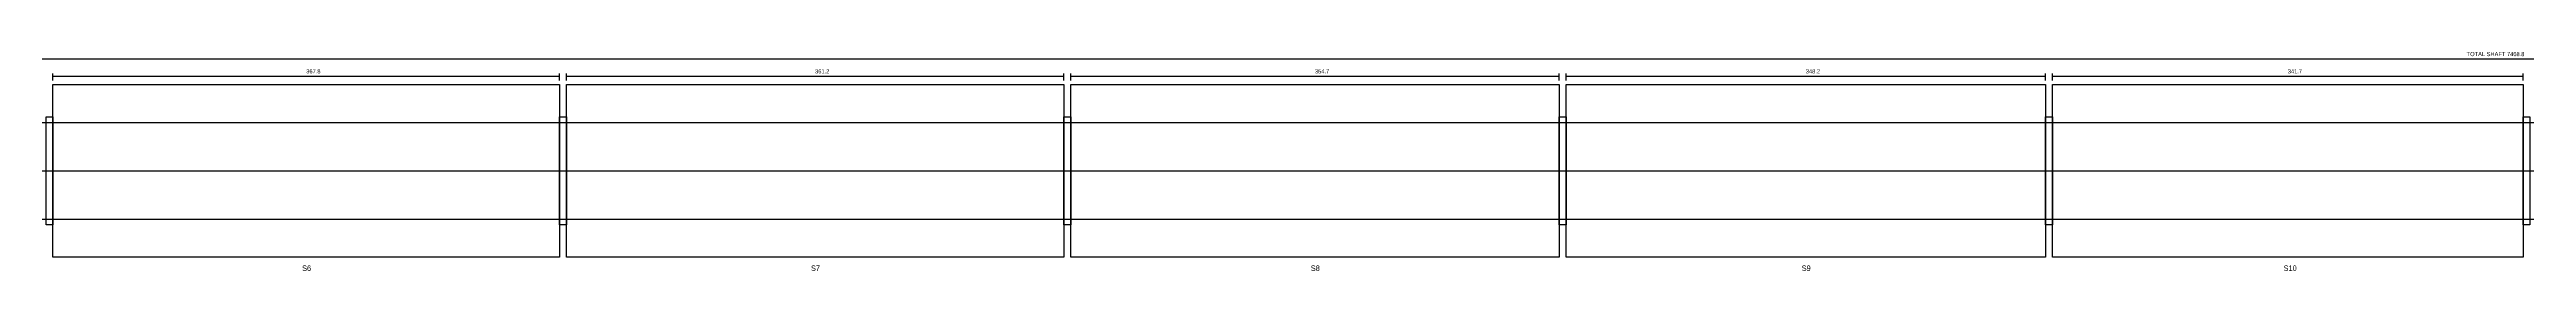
# Model space of a CAD drawing. Header units: metres. Extents: x -20 to 7516, y -89 to 86.
# Drawn here: x 1979 to 3778, y -73 to 86 of the extents above; entities that cross this region are included whole.
import ezdxf

# ---------------------------------------------------------------- set-up
doc = ezdxf.new("R2010")
doc.units = ezdxf.units.M
for name, color, linetype in [('CENTRE', 1, 'Continuous'), ('DIMENSION', 2, 'Continuous'), ('HATCH', 8, 'Continuous'), ('OUTLINE', 7, 'Continuous'), ('TITLE', 4, 'Continuous')]:
    doc.layers.add(name, color=color, linetype=linetype)

msp = doc.modelspace()

# ---------------------------------------------------------------- linework, layer by layer
at = {"layer": 'CENTRE'}
msp.add_line((-20, 0), (7488.8, 0), dxfattribs=at)
at = {"layer": 'DIMENSION', "color": 2}
for p, q in [((0, 81), (7468.8, 81)), ((1981.7, 65.5), (1981.7, 70.5)), ((1981.7, 68.5), (2349.5, 68.5)), ((2349.5, 65.5), (2349.5, 70.5)), ((2354.5, 65.5), (2354.5, 70.5)), ((2354.5, 68.5), (2715.7, 68.5)), ((2715.7, 65.5), (2715.7, 70.5)), ((2720.7, 65.5), (2720.7, 70.5)), ((2720.7, 68.5), (3075.4, 68.5)), ((3075.4, 65.5), (3075.4, 70.5)), ((3080.4, 65.5), (3080.4, 70.5)), ((3080.4, 68.5), (3428.6, 68.5)), ((3428.6, 65.5), (3428.6, 70.5)), ((3433.6, 65.5), (3433.6, 70.5)), ((3433.6, 68.5), (3775.3, 68.5)), ((3775.3, 65.5), (3775.3, 70.5))]:
    msp.add_line(p, q, dxfattribs=at)
at = {"layer": 'HATCH'}
for points in [[(1976.7, 39), (1981.7, 39), (1981.7, -39), (1976.7, -39)], [(2349.5, 39), (2354.5, 39), (2354.5, -39), (2349.5, -39)], [(2715.7, 39), (2720.7, 39), (2720.7, -39), (2715.7, -39)], [(3075.4, 39), (3080.4, 39), (3080.4, -39), (3075.4, -39)], [(3428.6, 39), (3433.6, 39), (3433.6, -39), (3428.6, -39)], [(3775.3, 39), (3780.3, 39), (3780.3, -39), (3775.3, -39)]]:
    msp.add_lwpolyline(points, close=True, dxfattribs=at)
at = {"layer": 'OUTLINE'}
for p, q in [((0, 35), (7468.8, 35)), ((0, -35), (7468.8, -35))]:
    msp.add_line(p, q, dxfattribs=at)
for points in [[(1981.7, 62.5), (2349.5, 62.5), (2349.5, -62.5), (1981.7, -62.5)], [(2354.5, 62.5), (2715.7, 62.5), (2715.7, -62.5), (2354.5, -62.5)], [(2720.7, 62.5), (3075.4, 62.5), (3075.4, -62.5), (2720.7, -62.5)], [(3080.4, 62.5), (3428.6, 62.5), (3428.6, -62.5), (3080.4, -62.5)], [(3433.6, 62.5), (3775.3, 62.5), (3775.3, -62.5), (3433.6, -62.5)]]:
    msp.add_lwpolyline(points, close=True, dxfattribs=at)

# ---------------------------------------------------------------- texts
at = {"layer": 'DIMENSION'}
for s, p in [('367.8', (2165.6, 70.5)), ('361.2', (2535.1, 70.5)), ('354.7', (2898.05, 70.5)), ('348.2', (3254.5, 70.5)), ('341.7', (3604.45, 70.5)), ('TOTAL SHAFT 7468.8', (3734.4, 83))]:
    msp.add_text(s, height=3, dxfattribs=at).set_placement(p)
at = {"layer": 'TITLE'}
for s, p in [('S6', (2162.6, -72.5)), ('S7', (2532.1, -72.5)), ('S8', (2895.05, -72.5)), ('S9', (3251.5, -72.5)), ('S10', (3601.45, -72.5))]:
    msp.add_text(s, height=4, dxfattribs=at).set_placement(p)

doc.saveas('drawing.dxf')
